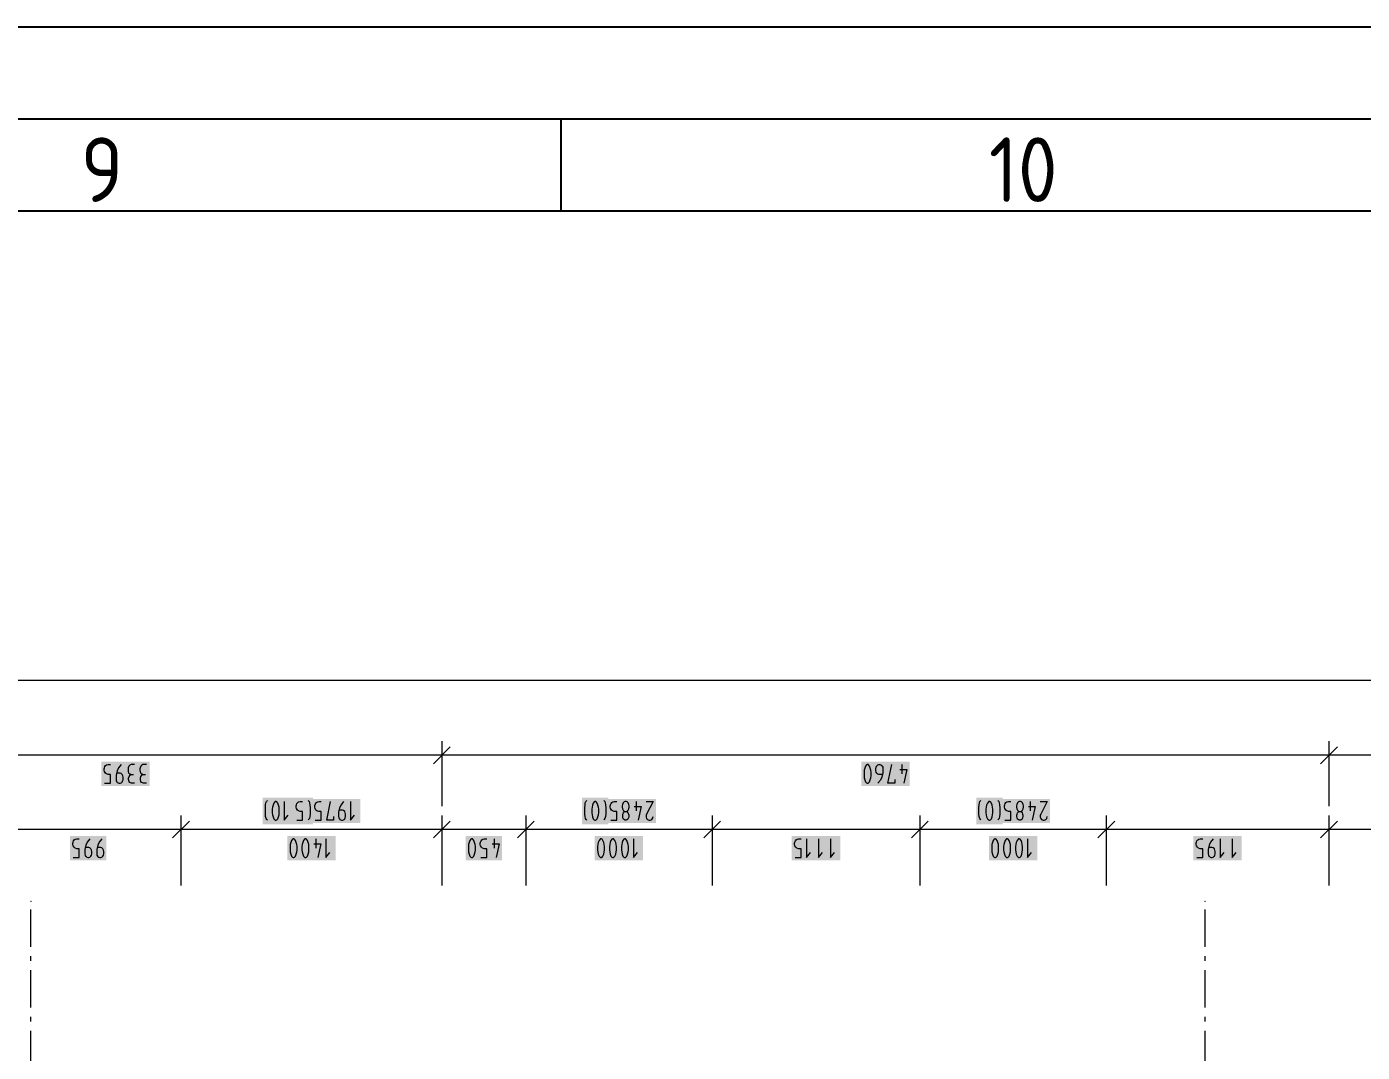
# Model space of a CAD drawing. Header units: millimetres. Extents: x 0 to 594, y 0 to 420.
# Drawn here: x 418 to 490.5, y 364.4 to 420 of the extents above; entities that cross this region are included whole.
import ezdxf

# ---------------------------------------------------------------- set-up
doc = ezdxf.new("R2010")
doc.units = ezdxf.units.MM
doc.header["$LTSCALE"] = 8
for name, color, linetype in [('035', 5, 'Continuous'), ('07', 7, 'Continuous'), ('PDF_Koty delkove', 7, 'Continuous'), ('PDF_Osy hlavni', 7, 'Continuous')]:
    doc.layers.add(name, color=color, linetype=linetype)
doc.styles.add('ISO Proportional', font='isocp.shx')

# ---------------------------------------------------------------- blocks, each defined once
blk = doc.blocks.new('IEC_border_a2')
at = {"layer": '035'}
for p, q in [((447, 415), (447, 410)), ((584, 410), (10, 410))]:
    blk.add_line(p, q, dxfattribs=at)
blk.add_lwpolyline([(0, 420), (594, 420), (594, 0), (0, 0)], close=True, dxfattribs=at)
at = {"layer": '07'}
blk.add_lwpolyline([(5, 415), (589, 415), (589, 5), (5, 5)], close=True, dxfattribs=at)
at = {"layer": '035', "style": 'ISO Proportional'}
for s, p in [('9', (420.959, 410.5)), ('10', (470.222, 410.5))]:
    blk.add_text(s, height=3.5, dxfattribs=at).set_placement(p)

msp = doc.modelspace()

# ---------------------------------------------------------------- linework, layer by layer
at = {"layer": 'PDF_Koty delkove', "lineweight": 18}
for points in [[(550.543, 384.545), (263.27, 384.545), (262.626, 384.545), (257.838, 384.545)], [(440.55, 381.254), (440.55, 380.495), (440.55, 379.737)], [(488.672, 381.254), (488.672, 380.495), (488.672, 379.737)], [(566.719, 380.495), (550.543, 380.495), (530.324, 380.495), (513.496, 380.495), (488.672, 380.495), (440.55, 380.495), (406.227, 380.495), (374.887, 380.495), (334.247, 380.495), (302.907, 380.495), (285.114, 380.495), (263.27, 380.495), (257.838, 380.495)], [(441.005, 380.95), (440.095, 380.04)], [(440.55, 380.495), (440.55, 380.142), (440.55, 377.736)], [(489.127, 380.95), (488.217, 380.04)], [(488.672, 380.495), (488.672, 380.142), (488.672, 377.736)], [(422.254, 378.979), (422.578, 378.979), (422.578, 379.45), (422.443, 379.45), (422.349, 379.484), (422.294, 379.535), (422.241, 379.619), (422.227, 379.686), (422.227, 379.753), (422.241, 379.821), (422.268, 379.888), (422.308, 379.938), (422.362, 379.973)], [(422.362, 379.973), (422.443, 379.99), (422.578, 379.99)], [(423.145, 379.99), (423.01, 379.821), (422.929, 379.652), (422.875, 379.417), (422.875, 379.18), (422.889, 379.113), (422.916, 379.063), (422.943, 379.029), (422.983, 378.995), (423.037, 378.979), (423.091, 378.979), (423.145, 378.995), (423.186, 379.029), (423.212, 379.063), (423.24, 379.113), (423.254, 379.18), (423.254, 379.316), (423.24, 379.382), (423.212, 379.45), (423.145, 379.501), (423.091, 379.518), (422.902, 379.518)], [(423.874, 379.99), (423.685, 379.99), (423.618, 379.956), (423.564, 379.905), (423.537, 379.821), (423.523, 379.753), (423.523, 379.686), (423.537, 379.602), (423.564, 379.535), (423.618, 379.484), (423.712, 379.45)], [(424.522, 379.99), (424.333, 379.99), (424.266, 379.956), (424.212, 379.905), (424.185, 379.821), (424.171, 379.753), (424.171, 379.686), (424.185, 379.602), (424.212, 379.535), (424.266, 379.484), (424.36, 379.45)], [(464.448, 379.45), (464.26, 379.45), (464.205, 379.467), (464.165, 379.501), (464.138, 379.535), (464.111, 379.584), (464.098, 379.652), (464.098, 379.787), (464.111, 379.854), (464.138, 379.905), (464.165, 379.938), (464.205, 379.973), (464.26, 379.99), (464.313, 379.99), (464.367, 379.973), (464.408, 379.938), (464.435, 379.905), (464.462, 379.854), (464.476, 379.787), (464.476, 379.551)], [(465.124, 379.18), (465.124, 378.979), (464.746, 378.979), (464.961, 379.99)], [(465.394, 379.72), (465.772, 379.72), (465.609, 378.979)], [(465.502, 379.99), (465.502, 379.484)], [(423.604, 379.029), (423.577, 379.08), (423.55, 379.18), (423.55, 379.248), (423.577, 379.349), (423.631, 379.417), (423.712, 379.45), (423.82, 379.45)], [(423.874, 378.979), (423.712, 378.979), (423.658, 378.995), (423.604, 379.029)], [(424.522, 378.979), (424.36, 378.979), (424.306, 378.995), (424.252, 379.029), (424.225, 379.08), (424.198, 379.18), (424.198, 379.248), (424.225, 379.349), (424.279, 379.417), (424.36, 379.45), (424.468, 379.45)], [(464.476, 379.551), (464.422, 379.316), (464.341, 379.147), (464.205, 378.979)], [(431.082, 376.972), (431.055, 377.005), (431.014, 377.073), (430.988, 377.173), (430.974, 377.308), (430.974, 377.645), (430.988, 377.814), (431, 377.915), (431.028, 377.983), (431.082, 378.049)], [(431.647, 377.898), (431.594, 377.965), (431.567, 377.983), (431.513, 377.983), (431.486, 377.965), (431.432, 377.898), (431.392, 377.797), (431.365, 377.678), (431.351, 377.577)], [(431.351, 377.577), (431.351, 377.375), (431.365, 377.275), (431.392, 377.157), (431.432, 377.056), (431.486, 376.988), (431.513, 376.972), (431.567, 376.972), (431.594, 376.988), (431.647, 377.056), (431.688, 377.157), (431.715, 377.275), (431.729, 377.375), (431.729, 377.577), (431.715, 377.678), (431.688, 377.797), (431.647, 377.898)], [(431.998, 377.983), (431.998, 376.972), (432.214, 377.241)], [(432.672, 376.972), (432.996, 376.972), (432.996, 377.443), (432.861, 377.443), (432.767, 377.477), (432.713, 377.528), (432.659, 377.612), (432.645, 377.678), (432.645, 377.746), (432.659, 377.814), (432.686, 377.881), (432.726, 377.931), (432.78, 377.965), (432.861, 377.983), (432.996, 377.983)], [(433.292, 378.049), (433.346, 377.983), (433.373, 377.915), (433.387, 377.814), (433.401, 377.645), (433.401, 377.308), (433.387, 377.173), (433.359, 377.073), (433.319, 377.005), (433.292, 376.972)], [(434.678, 377.173), (434.678, 376.972), (434.3, 376.972), (434.515, 377.983)], [(435.216, 377.983), (435.081, 377.814), (435.001, 377.645), (434.947, 377.409), (434.947, 377.173), (434.961, 377.106), (434.988, 377.056), (435.014, 377.022), (435.055, 376.988), (435.109, 376.972), (435.162, 376.972), (435.216, 376.988), (435.257, 377.022), (435.284, 377.056), (435.311, 377.106), (435.325, 377.173), (435.325, 377.308), (435.311, 377.375), (435.284, 377.443), (435.216, 377.493), (435.162, 377.511), (434.974, 377.511)], [(435.594, 377.983), (435.594, 376.972), (435.809, 377.241)], [(448.41, 376.972), (448.383, 377.005), (448.342, 377.073), (448.315, 377.173), (448.302, 377.308), (448.302, 377.645), (448.315, 377.814), (448.328, 377.915), (448.356, 377.983), (448.41, 378.049)], [(448.922, 376.988), (448.975, 377.056), (449.016, 377.157), (449.043, 377.275), (449.057, 377.375), (449.057, 377.577), (449.043, 377.678), (449.016, 377.797), (448.975, 377.898), (448.922, 377.965), (448.895, 377.983), (448.841, 377.983), (448.814, 377.965), (448.76, 377.898), (448.72, 377.797), (448.693, 377.678), (448.679, 377.577)], [(448.679, 377.577), (448.679, 377.375), (448.693, 377.275), (448.72, 377.157), (448.76, 377.056), (448.814, 376.988), (448.841, 376.972), (448.895, 376.972), (448.922, 376.988)], [(449.326, 378.049), (449.38, 377.983), (449.407, 377.915), (449.421, 377.814), (449.435, 377.645), (449.435, 377.308), (449.421, 377.173), (449.393, 377.073), (449.353, 377.005), (449.326, 376.972)], [(449.714, 376.972), (450.037, 376.972), (450.037, 377.443), (449.902, 377.443), (449.808, 377.477), (449.754, 377.528), (449.701, 377.612), (449.687, 377.678), (449.687, 377.746), (449.701, 377.814), (449.727, 377.881), (449.768, 377.931), (449.821, 377.965), (449.902, 377.983), (450.037, 377.983)], [(450.981, 377.713), (451.359, 377.713), (451.196, 376.972)], [(451.089, 377.983), (451.089, 377.477)], [(451.628, 377.983), (452.006, 377.983), (451.655, 377.308), (451.628, 377.241), (451.628, 377.14), (451.655, 377.073), (451.695, 377.022), (451.736, 376.988), (451.79, 376.972), (451.843, 376.972), (451.897, 376.988), (451.938, 377.022), (451.978, 377.073), (452.006, 377.173)], [(469.792, 376.972), (469.765, 377.005), (469.724, 377.073), (469.697, 377.173), (469.684, 377.308), (469.684, 377.645), (469.697, 377.814), (469.71, 377.915), (469.738, 377.983), (469.792, 378.049)], [(470.439, 377.577), (470.425, 377.678), (470.398, 377.797), (470.357, 377.898), (470.304, 377.965), (470.277, 377.983), (470.223, 377.983), (470.196, 377.965), (470.142, 377.898), (470.102, 377.797), (470.075, 377.678), (470.061, 377.577)], [(470.061, 377.577), (470.061, 377.375), (470.075, 377.275), (470.102, 377.157), (470.142, 377.056), (470.196, 376.988), (470.223, 376.972), (470.277, 376.972), (470.304, 376.988), (470.357, 377.056), (470.398, 377.157), (470.425, 377.275), (470.439, 377.375), (470.439, 377.577)], [(470.708, 378.049), (470.762, 377.983), (470.789, 377.915), (470.803, 377.814), (470.817, 377.645), (470.817, 377.308), (470.803, 377.173), (470.775, 377.073), (470.735, 377.005), (470.708, 376.972)], [(471.096, 376.972), (471.419, 376.972), (471.419, 377.443), (471.284, 377.443), (471.19, 377.477), (471.136, 377.528), (471.083, 377.612), (471.069, 377.678), (471.069, 377.746), (471.083, 377.814), (471.109, 377.881), (471.15, 377.931), (471.203, 377.965), (471.284, 377.983), (471.419, 377.983)], [(472.363, 377.713), (472.741, 377.713), (472.578, 376.972)], [(472.471, 377.983), (472.471, 377.477)], [(473.01, 377.983), (473.388, 377.983), (473.037, 377.308), (473.01, 377.241), (473.01, 377.14), (473.037, 377.073), (473.077, 377.022), (473.118, 376.988), (473.172, 376.972), (473.225, 376.972), (473.279, 376.988), (473.32, 377.022), (473.36, 377.073), (473.388, 377.173)], [(426.851, 376.921), (425.941, 376.011)], [(426.396, 377.224), (426.396, 376.466), (426.396, 375.708)], [(441.005, 376.921), (440.095, 376.011)], [(440.55, 377.224), (440.55, 376.466), (440.55, 375.708)], [(445.554, 376.921), (444.644, 376.011)], [(445.099, 377.224), (445.099, 376.466), (445.099, 375.708)], [(450.577, 377.443), (450.603, 377.426), (450.644, 377.375), (450.67, 377.308), (450.684, 377.241), (450.684, 377.173), (450.67, 377.106), (450.644, 377.038), (450.59, 376.988), (450.549, 376.972), (450.496, 376.972), (450.455, 376.988), (450.401, 377.038), (450.374, 377.106), (450.361, 377.173), (450.361, 377.241), (450.374, 377.308), (450.401, 377.375), (450.442, 377.426), (450.468, 377.443)], [(455.664, 376.921), (454.754, 376.011)], [(455.209, 377.224), (455.209, 376.466), (455.209, 375.708)], [(466.936, 376.921), (466.026, 376.011)], [(466.481, 377.224), (466.481, 376.466), (466.481, 375.708)], [(472.066, 377.173), (472.052, 377.106), (472.026, 377.038), (471.972, 376.988), (471.931, 376.972), (471.878, 376.972), (471.837, 376.988), (471.783, 377.038), (471.756, 377.106), (471.743, 377.173), (471.743, 377.241), (471.756, 377.308), (471.783, 377.375), (471.824, 377.426), (471.85, 377.443)], [(471.959, 377.443), (471.985, 377.426), (472.026, 377.375), (472.052, 377.308), (472.066, 377.241), (472.066, 377.173)], [(477.046, 376.921), (476.136, 376.011)], [(476.591, 377.224), (476.591, 376.466), (476.591, 375.708)], [(489.127, 376.921), (488.217, 376.011)], [(488.672, 377.224), (488.672, 376.466), (488.672, 375.708)], [(493.102, 376.466), (488.981, 376.466), (488.672, 376.466), (487.857, 376.466), (482.212, 376.466), (480.862, 376.466), (476.591, 376.466), (466.481, 376.466), (455.209, 376.466), (445.099, 376.466), (440.55, 376.466), (426.396, 376.466), (416.337, 376.466)], [(426.396, 376.466), (426.396, 376.112), (426.396, 373.433)], [(440.55, 376.466), (440.55, 376.112), (440.55, 373.433)], [(445.099, 376.466), (445.099, 376.112), (445.099, 373.433)], [(455.209, 376.466), (455.209, 376.112), (455.209, 373.433)], [(466.481, 376.466), (466.481, 376.112), (466.481, 373.433)], [(476.591, 376.466), (476.591, 376.112)], [(476.591, 376.112), (476.591, 373.433)], [(488.672, 376.466), (488.672, 376.112), (488.672, 373.433)], [(420.556, 374.95), (420.88, 374.95), (420.88, 375.421), (420.745, 375.421), (420.651, 375.455), (420.597, 375.506), (420.543, 375.59), (420.529, 375.656), (420.529, 375.724), (420.543, 375.792), (420.57, 375.859), (420.61, 375.909), (420.664, 375.944), (420.745, 375.961), (420.88, 375.961)], [(421.447, 375.961), (421.312, 375.792), (421.231, 375.623), (421.177, 375.388), (421.177, 375.151), (421.191, 375.084), (421.218, 375.034), (421.245, 375), (421.285, 374.966), (421.339, 374.95), (421.393, 374.95), (421.447, 374.966), (421.488, 375)], [(421.488, 375), (421.514, 375.034), (421.542, 375.084), (421.556, 375.151), (421.556, 375.286), (421.542, 375.353), (421.514, 375.421), (421.447, 375.471), (421.393, 375.489), (421.204, 375.489)], [(422.095, 375.961), (421.96, 375.792), (421.879, 375.623), (421.825, 375.388), (421.825, 375.151), (421.839, 375.084), (421.866, 375.034), (421.893, 375), (421.933, 374.966), (421.987, 374.95), (422.041, 374.95), (422.095, 374.966), (422.136, 375), (422.162, 375.034), (422.19, 375.084), (422.204, 375.151), (422.204, 375.286), (422.19, 375.353), (422.162, 375.421), (422.095, 375.471), (422.041, 375.489), (421.852, 375.489)], [(432.312, 375.555), (432.312, 375.353), (432.325, 375.253), (432.352, 375.135), (432.393, 375.034), (432.446, 374.966), (432.474, 374.95), (432.527, 374.95), (432.555, 374.966), (432.608, 375.034), (432.649, 375.135), (432.676, 375.253), (432.69, 375.353), (432.69, 375.555), (432.676, 375.656), (432.649, 375.775), (432.608, 375.876), (432.555, 375.944), (432.527, 375.961), (432.474, 375.961), (432.446, 375.944), (432.393, 375.876), (432.352, 375.775), (432.325, 375.656), (432.312, 375.555)], [(433.608, 375.691), (433.986, 375.691), (433.823, 374.95)], [(433.716, 375.961), (433.716, 375.455)], [(434.256, 375.961), (434.256, 374.95), (434.471, 375.219)], [(442.23, 374.966), (442.284, 375.034), (442.324, 375.135), (442.352, 375.253), (442.365, 375.353), (442.365, 375.555), (442.352, 375.656), (442.324, 375.775), (442.284, 375.876), (442.23, 375.944), (442.203, 375.961), (442.149, 375.961), (442.122, 375.944), (442.068, 375.876), (442.028, 375.775), (442.001, 375.656), (441.987, 375.555)], [(441.987, 375.555), (441.987, 375.353), (442.001, 375.253), (442.028, 375.135), (442.068, 375.034), (442.122, 374.966), (442.149, 374.95), (442.203, 374.95), (442.23, 374.966)], [(442.662, 374.95), (442.986, 374.95), (442.986, 375.421), (442.851, 375.421), (442.757, 375.455), (442.702, 375.506), (442.649, 375.59), (442.635, 375.656), (442.635, 375.724), (442.649, 375.792), (442.676, 375.859), (442.716, 375.909), (442.77, 375.944), (442.851, 375.961), (442.986, 375.961)], [(443.283, 375.691), (443.662, 375.691), (443.499, 374.95)], [(443.391, 375.961), (443.391, 375.455)], [(449.33, 375.135), (449.357, 375.253), (449.371, 375.353), (449.371, 375.555), (449.357, 375.656), (449.33, 375.775), (449.289, 375.876), (449.236, 375.944), (449.208, 375.961), (449.155, 375.961), (449.127, 375.944), (449.074, 375.876), (449.033, 375.775), (449.006, 375.656), (448.993, 375.555)], [(448.993, 375.555), (448.993, 375.353), (449.006, 375.253), (449.033, 375.135), (449.074, 375.034), (449.127, 374.966), (449.155, 374.95), (449.208, 374.95), (449.236, 374.966), (449.289, 375.034), (449.33, 375.135)], [(450.532, 374.966), (450.585, 375.034), (450.626, 375.135), (450.653, 375.253), (450.667, 375.353), (450.667, 375.555), (450.653, 375.656), (450.626, 375.775), (450.585, 375.876), (450.532, 375.944), (450.504, 375.961), (450.451, 375.961), (450.423, 375.944), (450.37, 375.876), (450.329, 375.775), (450.303, 375.656), (450.289, 375.555)], [(450.289, 375.555), (450.289, 375.353), (450.303, 375.253), (450.329, 375.135), (450.37, 375.034), (450.423, 374.966), (450.451, 374.95), (450.504, 374.95), (450.532, 374.966)], [(450.937, 375.961), (450.937, 374.95), (451.152, 375.219)], [(459.71, 374.95), (460.034, 374.95), (460.034, 375.421), (459.899, 375.421), (459.805, 375.455), (459.751, 375.506), (459.697, 375.59), (459.684, 375.656), (459.684, 375.724), (459.697, 375.792), (459.724, 375.859), (459.765, 375.909), (459.818, 375.944), (459.899, 375.961), (460.034, 375.961)], [(460.332, 375.961), (460.332, 374.95), (460.547, 375.219)], [(460.98, 375.961), (460.98, 374.95), (461.195, 375.219)], [(461.628, 375.961), (461.628, 374.95), (461.843, 375.219)], [(470.712, 375.775), (470.671, 375.876), (470.618, 375.944), (470.59, 375.961), (470.537, 375.961), (470.509, 375.944), (470.456, 375.876), (470.415, 375.775), (470.388, 375.656), (470.375, 375.555)], [(470.375, 375.555), (470.375, 375.353), (470.388, 375.253), (470.415, 375.135), (470.456, 375.034), (470.509, 374.966), (470.537, 374.95), (470.59, 374.95), (470.618, 374.966), (470.671, 375.034), (470.712, 375.135), (470.739, 375.253), (470.753, 375.353), (470.753, 375.555), (470.739, 375.656), (470.712, 375.775)], [(472.049, 375.555), (472.035, 375.656), (472.008, 375.775), (471.967, 375.876), (471.914, 375.944), (471.886, 375.961), (471.833, 375.961), (471.805, 375.944), (471.752, 375.876), (471.711, 375.775), (471.684, 375.656), (471.671, 375.555)], [(471.671, 375.555), (471.671, 375.353), (471.684, 375.253), (471.711, 375.135), (471.752, 375.034), (471.805, 374.966), (471.833, 374.95), (471.886, 374.95), (471.914, 374.966), (471.967, 375.034), (472.008, 375.135), (472.035, 375.253), (472.049, 375.353), (472.049, 375.555)], [(472.319, 375.961), (472.319, 374.95), (472.534, 375.219)], [(481.497, 374.95), (481.821, 374.95), (481.821, 375.421), (481.686, 375.421), (481.592, 375.455), (481.537, 375.506), (481.484, 375.59), (481.47, 375.656), (481.47, 375.724), (481.484, 375.792), (481.511, 375.859), (481.551, 375.909), (481.605, 375.944), (481.686, 375.961), (481.821, 375.961)], [(482.388, 375.961), (482.253, 375.792), (482.172, 375.623), (482.118, 375.388), (482.118, 375.151), (482.132, 375.084), (482.159, 375.034), (482.185, 375), (482.226, 374.966), (482.28, 374.95), (482.334, 374.95), (482.388, 374.966), (482.428, 375), (482.455, 375.034), (482.483, 375.084), (482.496, 375.151), (482.496, 375.286), (482.483, 375.353), (482.455, 375.421), (482.388, 375.471), (482.334, 375.489), (482.145, 375.489)], [(482.766, 375.961), (482.766, 374.95), (482.982, 375.219)], [(483.414, 375.961), (483.414, 374.95), (483.63, 375.219)]]:
    msp.add_lwpolyline(points, dxfattribs=at)
for points in [[(463.45, 379.584), (463.45, 379.382), (463.463, 379.282), (463.49, 379.164), (463.531, 379.063), (463.584, 378.995), (463.612, 378.979), (463.665, 378.979), (463.693, 378.995), (463.746, 379.063), (463.787, 379.164), (463.814, 379.282), (463.828, 379.382), (463.828, 379.584), (463.814, 379.686), (463.787, 379.804), (463.746, 379.905), (463.693, 379.973), (463.665, 379.99), (463.612, 379.99), (463.584, 379.973), (463.531, 379.905), (463.49, 379.804), (463.463, 379.686)], [(450.334, 377.746), (450.334, 377.678), (450.348, 377.594), (450.387, 377.511), (450.442, 377.46), (450.468, 377.443), (450.577, 377.443), (450.603, 377.46), (450.658, 377.511), (450.698, 377.594), (450.712, 377.678), (450.712, 377.746), (450.698, 377.83), (450.658, 377.915), (450.603, 377.965), (450.549, 377.983), (450.496, 377.983), (450.442, 377.965), (450.387, 377.915), (450.348, 377.83)], [(471.716, 377.746), (471.716, 377.678), (471.73, 377.594), (471.769, 377.511), (471.824, 377.46), (471.85, 377.443), (471.959, 377.443), (471.985, 377.46), (472.04, 377.511), (472.08, 377.594), (472.094, 377.678), (472.094, 377.746), (472.08, 377.83), (472.04, 377.915), (471.985, 377.965), (471.931, 377.983), (471.878, 377.983), (471.824, 377.965), (471.769, 377.915), (471.73, 377.83)], [(432.96, 375.555), (432.96, 375.353), (432.974, 375.253), (433, 375.135), (433.041, 375.034), (433.094, 374.966), (433.122, 374.95), (433.175, 374.95), (433.203, 374.966), (433.256, 375.034), (433.297, 375.135), (433.324, 375.253), (433.338, 375.353), (433.338, 375.555), (433.324, 375.656), (433.297, 375.775), (433.256, 375.876), (433.203, 375.944), (433.175, 375.961), (433.122, 375.961), (433.094, 375.944), (433.041, 375.876), (433, 375.775), (432.974, 375.656)], [(449.641, 375.555), (449.641, 375.353), (449.654, 375.253), (449.681, 375.135), (449.722, 375.034), (449.775, 374.966), (449.803, 374.95), (449.856, 374.95), (449.884, 374.966), (449.937, 375.034), (449.978, 375.135), (450.005, 375.253), (450.019, 375.353), (450.019, 375.555), (450.005, 375.656), (449.978, 375.775), (449.937, 375.876), (449.884, 375.944), (449.856, 375.961), (449.803, 375.961), (449.775, 375.944), (449.722, 375.876), (449.681, 375.775), (449.654, 375.656)], [(471.023, 375.555), (471.023, 375.353), (471.036, 375.253), (471.063, 375.135), (471.104, 375.034), (471.157, 374.966), (471.185, 374.95), (471.238, 374.95), (471.266, 374.966), (471.319, 375.034), (471.36, 375.135), (471.387, 375.253), (471.401, 375.353), (471.401, 375.555), (471.387, 375.656), (471.36, 375.775), (471.319, 375.876), (471.266, 375.944), (471.238, 375.961), (471.185, 375.961), (471.157, 375.944), (471.104, 375.876), (471.063, 375.775), (471.036, 375.656)]]:
    msp.add_lwpolyline(points, close=True, dxfattribs=at)
msp.add_lwpolyline([(433.68, 376.972), (434.003, 376.972), (434.003, 377.443), (433.868, 377.443), (433.774, 377.477), (433.72, 377.528, -0.752487), (434.003, 377.983)], format="xyb", dxfattribs=at)
at = {"layer": 'PDF_Koty delkove', "color": 7, "lineweight": 18, "true_color": 0xffffff, "transparency": 33554559}
for points in [[(424.701, 380.142), (422.076, 380.142), (424.701, 378.827), (422.076, 378.827)], [(465.924, 380.142), (463.298, 380.142), (465.924, 378.827), (463.298, 378.827)], [(433.552, 378.202), (430.823, 378.202), (433.552, 376.753), (430.823, 376.753)], [(449.586, 378.202), (448.151, 378.202), (449.586, 376.753), (448.151, 376.753)], [(470.968, 378.202), (469.533, 378.202), (470.968, 376.753), (469.533, 376.753)], [(436.123, 378.134), (433.502, 378.134), (436.123, 376.82), (433.502, 376.82)], [(452.157, 378.134), (449.536, 378.134), (452.157, 376.82), (449.536, 376.82)], [(473.539, 378.134), (470.918, 378.134), (473.539, 376.82), (470.918, 376.82)], [(422.355, 376.112), (420.378, 376.112), (422.355, 374.798), (420.378, 374.798)], [(434.786, 376.112), (432.16, 376.112), (434.786, 374.798), (432.16, 374.798)], [(443.813, 376.112), (441.836, 376.112), (443.813, 374.798), (441.836, 374.798)], [(451.467, 376.112), (448.841, 376.112), (451.467, 374.798), (448.841, 374.798)], [(462.158, 376.112), (459.532, 376.112), (462.158, 374.798), (459.532, 374.798)], [(472.849, 376.112), (470.223, 376.112), (472.849, 374.798), (470.223, 374.798)], [(483.944, 376.112), (481.319, 376.112), (483.944, 374.798), (481.319, 374.798)]]:
    msp.add_solid(points, dxfattribs=at)
at = {"layer": 'PDF_Osy hlavni', "lineweight": 18}
for points in [[(418.258, 370.113), (418.258, 372.135)], [(481.949, 370.113), (481.949, 372.135)], [(418.258, 369.354), (418.258, 369.607)], [(481.949, 369.354), (481.949, 369.607)], [(418.258, 366.827), (418.258, 368.849)], [(481.949, 366.827), (481.949, 368.849)], [(418.258, 366.069), (418.258, 366.322)], [(481.949, 366.069), (481.949, 366.322)], [(418.258, 363.541), (418.258, 365.563)], [(481.949, 363.541), (481.949, 365.563)]]:
    msp.add_lwpolyline(points, dxfattribs=at)
at = {"layer": 'PDF_Osy hlavni', "lineweight": 18, "transparency": 33554559}
for points in [[(418.258, 372.531), (418.213, 372.577), (418.304, 372.577), (418.258, 372.622)], [(481.949, 372.531), (481.903, 372.577), (481.994, 372.577), (481.949, 372.622)]]:
    msp.add_solid(points, dxfattribs=at)

# ---------------------------------------------------------------- block references
msp.add_blockref('IEC_border_a2', (0, 0))

doc.saveas('drawing.dxf')
